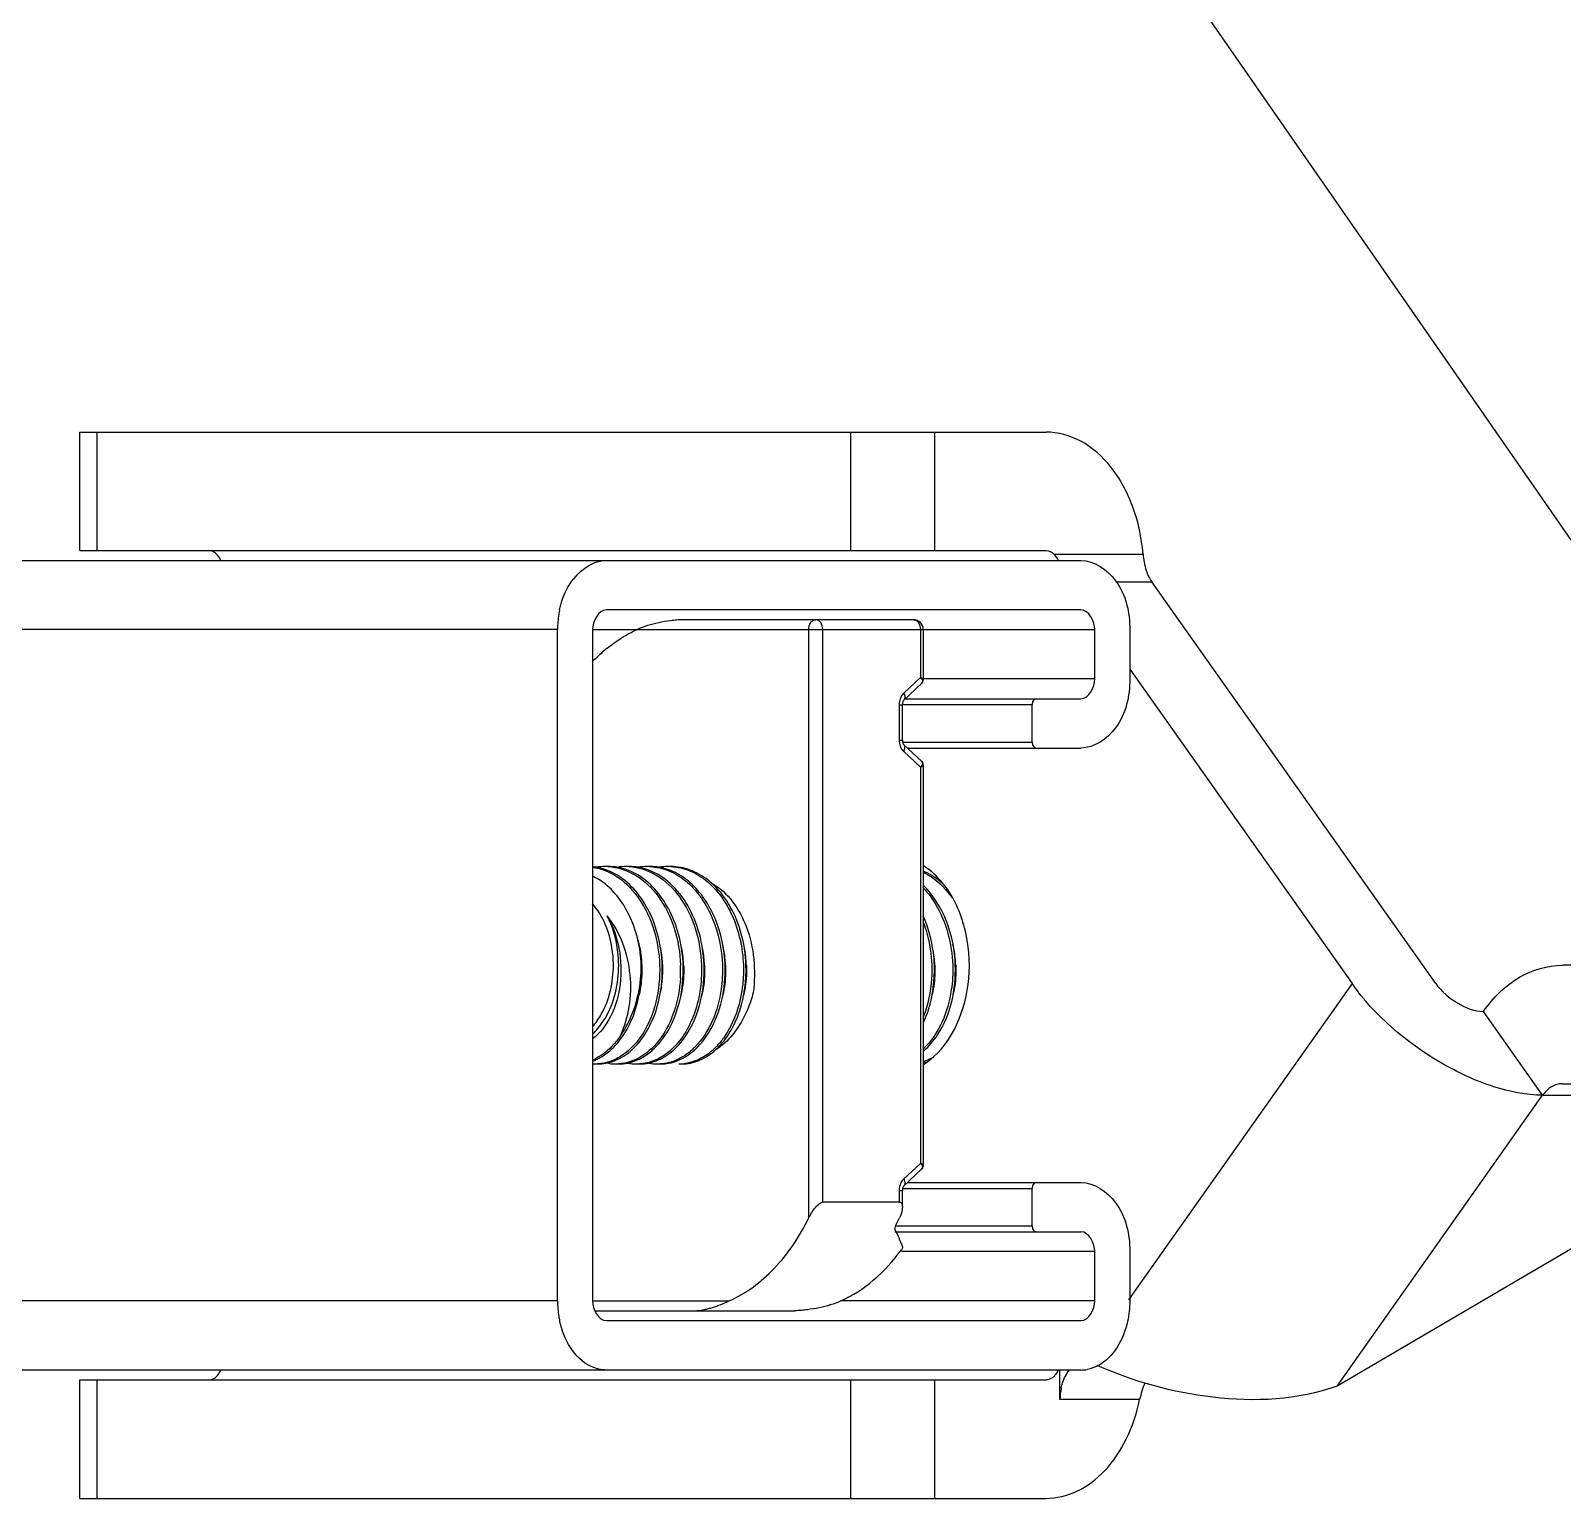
# Model space of a CAD drawing. Extents: x 1031190 to 1725648, y 733081 to 1571294.
# Drawn here: x 1168944 to 1169845, y 1251421 to 1252285 of the extents above; entities that cross this region are included whole.
import ezdxf

# ---------------------------------------------------------------- set-up
doc = ezdxf.new("R2010")
doc.units = 0
doc.header["$LTSCALE"] = 1000
doc.header["$MEASUREMENT"] = 0
doc.styles.get("Standard").update_dxf_attribs({"font": 'gbenor.shx', "bigfont": 'gbcbig.shx'})
doc.dimstyles.get("Standard").update_dxf_attribs({"dimtxt": 0.18, "dimasz": 0.18, "dimexe": 0.18, "dimexo": 0.0625, "dimgap": 0.09, "dimtad": 0, "dimtih": 1, "dimtoh": 1, "dimdec": 4, "dimzin": 0, "dimdsep": 46, "dimtxsty": 'Standard', "dimcen": 0.09, "dimadec": 0, "dimazin": 0, "dimtfac": 1, "dimtdec": 4, "dimtofl": 0, "dimtmove": 0, "dimatfit": 3, "dimfxl": 0, "dimtolj": 1, "dimtzin": 0, "dimarcsym": 0})

msp = doc.modelspace()

# ---------------------------------------------------------------- linework, layer by layer
at = {"linetype": 'Continuous'}
for p, q in [((1168972.54, 1252048.64), (1169541.28, 1252048.64)), ((1168972.54, 1251978.94), (1168972.54, 1252048.64)), ((1168982.74, 1251978.94), (1168982.74, 1252048.64)), ((1169426.28, 1252048.64), (1169426.28, 1251978.94)), ((1169475.57, 1252048.64), (1169475.57, 1251978.94)), ((1168972.54, 1251978.94), (1169541.28, 1251978.94)), ((1169545.88, 1251976.95), (1169598.37, 1251976.95)), ((1165752.13, 1251973.13), (1169561.81, 1251973.13)), ((1169582.38, 1251960.52), (1169603.59, 1251960.52)), ((1169770.66, 1251724.24), (1169603.59, 1251960.52)), ((1169561.81, 1251944.09), (1169282.54, 1251944.09)), ((1169253.8, 1251932.48), (1165723.38, 1251932.48)), ((1169253.8, 1251537.53), (1169253.8, 1251932.48)), ((1169274.33, 1251932.48), (1169570.03, 1251932.48)), ((1169274.33, 1251932.48), (1169274.33, 1251537.53)), ((1169463.25, 1251938.29), (1169327.72, 1251938.29)), ((1169401.64, 1251586.4), (1169401.64, 1251932.48)), ((1169409.86, 1251595.61), (1169409.86, 1251932.48)), ((1169467.35, 1251932.48), (1169467.35, 1251904.22)), ((1169469.05, 1251932.48), (1169469.05, 1251902.91)), ((1169570.03, 1251903.44), (1169570.03, 1251932.48)), ((1169590.56, 1251932.48), (1169590.56, 1251903.44)), ((1169457.59, 1251895.02), (1169467.35, 1251904.22)), ((1169590.56, 1251909.25), (1169721.38, 1251724.24)), ((1169457.47, 1251890.8), (1169468.19, 1251900.9)), ((1169570.03, 1251903.44), (1169469.05, 1251903.44)), ((1169455.03, 1251888.26), (1169456.73, 1251888.26)), ((1169455.03, 1251867.51), (1169455.03, 1251888.26)), ((1169456.73, 1251867.51), (1169456.73, 1251888.26)), ((1169457.47, 1251888.34), (1169533.06, 1251888.34)), ((1169458.56, 1251891.82), (1169561.81, 1251891.82)), ((1169533.06, 1251866.27), (1169533.06, 1251888.34)), ((1169455.03, 1251867.51), (1169456.73, 1251867.51)), ((1169456.73, 1251866.27), (1169533.06, 1251866.27)), ((1169468.19, 1251854.86), (1169457.47, 1251864.97)), ((1169467.35, 1251851.54), (1169457.59, 1251860.74)), ((1169459.79, 1251862.78), (1169561.81, 1251862.78)), ((1169467.35, 1251851.54), (1169467.35, 1251618.47)), ((1169469.05, 1251852.86), (1169469.05, 1251617.15)), ((1170121.57, 1251735.03), (1169845.17, 1251735.03)), ((1169721.38, 1251724.24), (1169589.76, 1251538.1)), ((1169833.56, 1251658.53), (1169798.71, 1251707.81)), ((1169348.67, 1251686.51), (1169348.59, 1251686.45)), ((1169469.07, 1251684.42), (1169469.16, 1251684.49)), ((1169845.17, 1251665.33), (1170452.19, 1251665.33)), ((1170004.66, 1251658.53), (1169712.57, 1251487.42)), ((1169712.57, 1251487.42), (1169833.56, 1251658.53)), ((1169833.56, 1251658.53), (1170004.66, 1251658.53)), ((1169457.47, 1251605.04), (1169468.19, 1251615.15)), ((1169457.59, 1251609.27), (1169467.35, 1251618.47)), ((1169459.79, 1251607.23), (1169561.81, 1251607.23)), ((1169455.03, 1251602.5), (1169456.73, 1251602.5)), ((1169455.03, 1251595.61), (1169455.03, 1251602.5)), ((1169456.73, 1251592.72), (1169456.73, 1251602.5)), ((1169457.47, 1251603.75), (1169533.06, 1251603.75)), ((1169533.06, 1251581.68), (1169533.06, 1251603.75)), ((1169455.03, 1251595.61), (1169409.86, 1251595.61)), ((1169452.65, 1251581.68), (1169533.06, 1251581.68)), ((1169452.32, 1251578.19), (1169561.81, 1251578.19)), ((1169570.03, 1251566.57), (1169456.15, 1251566.57)), ((1169570.03, 1251537.53), (1169570.03, 1251566.57)), ((1169590.56, 1251566.57), (1169590.56, 1251537.53)), ((1169253.8, 1251537.53), (1165723.38, 1251537.53)), ((1169274.33, 1251537.53), (1169354.88, 1251537.53)), ((1169570.03, 1251537.53), (1169420.59, 1251537.53)), ((1169275.53, 1251531.73), (1169393.43, 1251531.73)), ((1169282.54, 1251525.92), (1169561.81, 1251525.92)), ((1169561.81, 1251496.88), (1165752.13, 1251496.88)), ((1168972.54, 1251491.07), (1169541.28, 1251491.07)), ((1168972.54, 1251421.37), (1168972.54, 1251491.07)), ((1168982.74, 1251421.37), (1168982.74, 1251491.07)), ((1169426.28, 1251491.07), (1169426.28, 1251421.37)), ((1169475.57, 1251491.07), (1169475.57, 1251421.37)), ((1169549.49, 1251479.52), (1169549.49, 1251496.88)), ((1169596.39, 1251479.52), (1169549.49, 1251479.52)), ((1168972.54, 1251421.37), (1169541.28, 1251421.37))]:
    msp.add_line(p, q, dxfattribs=at)
for points in [[(1169468.19, 1251900.9), (1169468.66, 1251901.49), (1169469.01, 1251902.42), (1169469.05, 1251902.9)], [(1169535.53, 1251891.82), (1169534.3, 1251891.36), (1169533.39, 1251890.08), (1169533.06, 1251888.34)], [(1169533.06, 1251866.27), (1169533.39, 1251864.52), (1169534.3, 1251863.25), (1169535.53, 1251862.78)], [(1169469.05, 1251852.86), (1169469.01, 1251853.35), (1169468.66, 1251854.28), (1169468.19, 1251854.86)], [(1169468.19, 1251615.15), (1169468.66, 1251615.73), (1169469.01, 1251616.66), (1169469.05, 1251617.15)], [(1169535.53, 1251607.23), (1169534.3, 1251606.76), (1169533.39, 1251605.49), (1169533.06, 1251603.75)], [(1169533.06, 1251581.68), (1169533.39, 1251579.93), (1169534.3, 1251578.66), (1169535.53, 1251578.19)]]:
    msp.add_lwpolyline(points, dxfattribs=at)
for centre, radius, start, end in [((1169310.7, 1251932.5), 56.9, 170.87064, 180.01889), ((1169308.4, 1251932.84), 54.58, 168.03232, 170.84173), ((1169463.25, 1251932.48), 5.81, 0.0008, 89.99972), ((1169344.22, 1251846.69), 96.73, 132.24936, 136.35796), ((1169340.28, 1251850.99), 90.9, 129.09267, 132.23638), ((1169271.21, 1251760.74), 32.34, 80.37508, 84.44323), ((1169259.89, 1251756.18), 34.42, 63.57442, 65.08911), ((1169259.04, 1251754.55), 36.26, 56.53443, 63.52294), ((1169282.04, 1251760.91), 32.17, 90.0285, 99.76778), ((1169282.03, 1251761.22), 31.86, 87.25514, 89.99907), ((1169283.56, 1251760.92), 32.16, 80.37229, 89.97274), ((1169294.37, 1251760.91), 32.17, 90.02874, 99.77379), ((1169294.35, 1251761.23), 31.86, 87.2555, 89.99912), ((1169295.88, 1251760.93), 32.16, 80.44587, 89.97333), ((1169306.69, 1251760.91), 32.18, 90.02955, 99.84948), ((1169306.67, 1251761.23), 31.85, 87.2568, 89.99941), ((1169308.2, 1251760.92), 32.17, 80.2978, 89.97189), ((1169319.01, 1251760.92), 32.17, 90.02811, 99.70189), ((1169318.99, 1251761.23), 31.86, 87.25383, 89.99884), ((1169466.79, 1251761.15), 31.94, 85.2522, 85.93544), ((1169300.76, 1251749.88), 44.83, 48.9749, 50.15096), ((1169313.06, 1251749.85), 44.86, 48.90474, 50.15447), ((1169314.85, 1251750.14), 44.48, 48.58079, 51.70092), ((1169248.5, 1251732.49), 67.21, 10.3971, 11.15516), ((1169247.14, 1251732.26), 68.58, 2.29499, 10.37718), ((1169259.73, 1251732.29), 68.32, 2.62077, 12.14307), ((1169271.76, 1251732.26), 68.61, 2.30667, 10.33214), ((1169285.56, 1251732.5), 67.11, 9.97664, 12.39146), ((1169284.03, 1251732.25), 68.65, 2.30165, 9.96227), ((1169296.48, 1251732.27), 68.52, 2.29339, 11.01171), ((1169407.3, 1251732.26), 68.59, 2.30846, 10.50011), ((1169421.21, 1251732.53), 66.98, 10.0474, 12.84664), ((1169419.57, 1251732.25), 68.64, 2.30224, 10.03312), ((1169233.61, 1251732.24), 81.83, 356.57208, 1.93951), ((1169247.07, 1251732.24), 68.65, 356.95211, 2.31502), ((1169244.39, 1251732.24), 81.83, 356.57208, 1.93951), ((1169259.22, 1251732.24), 68.82, 2.30184, 2.64245), ((1169250.54, 1251731.96), 65.17, 347.82909, 355.90043), ((1169248.37, 1251732.18), 67.36, 355.84911, 356.93955), ((1169247.29, 1251720.01), 37.37, 316.50331, 319.95071), ((1169264.24, 1251706.43), 29.63, 289.98545, 294.67783), ((1169297, 1251713.13), 37.56, 307.16007, 312.10198), ((1169307.86, 1251714.78), 39.77, 312.06049, 313.66442), ((1169307.37, 1251715.29), 40.48, 313.66088, 314.05692), ((1169320.1, 1251714.86), 39.88, 312.4961, 313.72011), ((1169327.96, 1251715.71), 35.8, 302.20437, 303.45134), ((1169319.67, 1251715.31), 40.5, 313.71808, 314.14829), ((1169327.52, 1251716.37), 36.59, 303.45308, 305.15157), ((1169327.07, 1251717.02), 37.39, 305.3027, 306.16905), ((1169326.8, 1251717.38), 37.83, 306.16865, 306.77571), ((1169462.34, 1251704.84), 27.96, 283.89832, 290.65051), ((1169444.5, 1251713.53), 38.1, 310.33173, 310.91223), ((1169447.06, 1251711.92), 41.7, 302.00267, 307.72526), ((1169462.02, 1251705.74), 28.92, 290.62084, 291.41578), ((1169275.87, 1251703.26), 26.33, 266.6402, 273.31393), ((1169277.4, 1251703.54), 26.62, 270.03439, 280.59634), ((1169288.22, 1251703.7), 26.77, 257.1575, 269.93633), ((1169288.19, 1251703.24), 26.31, 269.99677, 273.32143), ((1169289.71, 1251703.62), 26.69, 270.04826, 281.64377), ((1169300.53, 1251703.63), 26.7, 258.19117, 269.94957), ((1169300.51, 1251703.26), 26.33, 270.00155, 273.31055), ((1169302.03, 1251703.61), 26.68, 270.04085, 281.77483), ((1169312.85, 1251703.6), 26.68, 258.29829, 269.95238), ((1169312.83, 1251703.32), 26.39, 269.99724, 273.3444), ((1169325.15, 1251703.32), 26.39, 270.00457, 273.34152), ((1169325.14, 1251703.42), 26.49, 273.34361, 276.91727), ((1169325.13, 1251703.54), 26.61, 276.91617, 277.91133), ((1169472.51, 1251703.9), 26.98, 262.60227, 264.14589), ((1169333.45, 1251645.84), 135.33, 331.73536, 333.94344), ((1169310.7, 1251537.52), 56.9, 179.98111, 189.12936), ((1169308.4, 1251537.18), 54.58, 189.15827, 191.96768), ((1169561.8, 1251517.38), 20.5, 270.03154, 280.61389), ((1169581.75, 1251479.54), 32.25, 167.77206, 180.04462)]:
    msp.add_arc(centre, radius, start, end, dxfattribs=at)
msp.add_ellipse((1169298.17, 1251658.71), major_axis=(-158.3, 118.39), ratio=0.292406, start_param=3.562723, end_param=3.670193, dxfattribs=at)
for points, knots in [([(1169598.37, 1251976.95), (1169597.57, 1251986.49), (1169593.72, 1252004.72), (1169581.26, 1252028.18), (1169563.31, 1252044.5), (1169548.31, 1252048.64), (1169541.28, 1252048.64)], [0, 0, 0, 0, 0.28821, 0.553531, 0.788229, 1, 1, 1, 1]), ([(1169055.54, 1251973.2), (1169055.19, 1251974.03), (1169053.77, 1251976.8), (1169050.68, 1251978.94), (1169048.45, 1251978.94)], [0, 0, 0, 0, 0.2888, 1, 1, 1, 1]), ([(1169255.01, 1251944.16), (1169255.86, 1251948.17), (1169259.82, 1251961.22), (1169272.8, 1251973.13), (1169282.54, 1251973.13)], [0, 0, 0, 0, 0.296451, 1, 1, 1, 1]), ([(1169561.81, 1251973.13), (1169569.66, 1251973.13), (1169586.76, 1251961.03), (1169590.56, 1251942.46), (1169590.56, 1251932.48)], [0, 0, 0, 0, 0.440233, 1, 1, 1, 1]), ([(1169282.96, 1251921.54), (1169284.34, 1251922.66), (1169289.84, 1251926.86), (1169295.87, 1251930.37), (1169300.56, 1251932.48)], [0, 0, 0, 0, 0.256773, 1, 1, 1, 1]), ([(1169327.72, 1251938.29), (1169326.43, 1251938.29), (1169323.95, 1251938.07), (1169319.13, 1251937.59), (1169311.22, 1251936.24), (1169304.63, 1251934.3), (1169300.56, 1251932.48)], [0, 0, 0, 0, 0.138161, 0.267841, 0.521134, 1, 1, 1, 1]), ([(1169401.64, 1251932.48), (1169401.64, 1251933.9), (1169402.17, 1251936.05), (1169404.04, 1251937.93), (1169405.21, 1251938.29), (1169405.75, 1251938.29)], [0, 0, 0, 0, 0.552527, 0.789194, 1, 1, 1, 1]), ([(1169409.86, 1251932.48), (1169409.86, 1251933.9), (1169409.33, 1251936.05), (1169407.46, 1251937.93), (1169406.29, 1251938.29), (1169405.75, 1251938.29)], [0, 0, 0, 0, 0.552515, 0.789179, 1, 1, 1, 1]), ([(1169463.25, 1251938.29), (1169463.79, 1251938.29), (1169464.96, 1251937.93), (1169466.82, 1251936.05), (1169467.35, 1251933.9), (1169467.35, 1251932.48)], [0, 0, 0, 0, 0.210821, 0.447485, 1, 1, 1, 1]), ([(1169469.05, 1251902.9), (1169469.05, 1251903.16), (1169468.4, 1251903.72), (1169467.79, 1251904.02), (1169467.35, 1251904.22)], [0, 0, 0, 0, 0.344146, 1, 1, 1, 1]), ([(1169467.35, 1251904.22), (1169467.63, 1251903.92), (1169468.08, 1251903.31), (1169468.64, 1251902.24), (1169468.54, 1251901.23), (1169468.19, 1251900.9)], [0, 0, 0, 0, 0.333929, 0.607776, 1, 1, 1, 1]), ([(1169455.62, 1251891.84), (1169455.73, 1251892.15), (1169456.2, 1251893.31), (1169456.92, 1251894.39), (1169457.59, 1251895.02)], [0, 0, 0, 0, 0.265871, 1, 1, 1, 1]), ([(1169457.59, 1251895.02), (1169457.73, 1251894.74), (1169458.13, 1251893.72), (1169458.28, 1251892.54), (1169458.06, 1251891.79)], [0, 0, 0, 0, 0.286288, 1, 1, 1, 1]), ([(1169590.56, 1251903.44), (1169590.56, 1251893.45), (1169586.76, 1251874.88), (1169569.66, 1251862.78), (1169561.81, 1251862.78)], [0, 0, 0, 0, 0.559767, 1, 1, 1, 1]), ([(1169457.47, 1251890.8), (1169457.27, 1251890.61), (1169456.89, 1251889.76), (1169456.73, 1251888.88), (1169456.73, 1251888.26)], [0, 0, 0, 0, 0.30582, 1, 1, 1, 1]), ([(1169456.12, 1251862.75), (1169455.94, 1251863.1), (1169455.3, 1251864.61), (1169455.03, 1251866.27), (1169455.03, 1251867.51)], [0, 0, 0, 0, 0.240525, 1, 1, 1, 1]), ([(1169456.73, 1251867.51), (1169456.73, 1251866.89), (1169456.89, 1251866), (1169457.27, 1251865.16), (1169457.47, 1251864.97)], [0, 0, 0, 0, 0.694252, 1, 1, 1, 1]), ([(1169458.17, 1251862.81), (1169458.19, 1251863.02), (1169458.19, 1251863.79), (1169457.87, 1251864.59), (1169457.47, 1251864.97)], [0, 0, 0, 0, 0.28225, 1, 1, 1, 1]), ([(1169457.59, 1251860.74), (1169457.68, 1251860.92), (1169457.96, 1251861.58), (1169458.14, 1251862.28), (1169458.17, 1251862.81)], [0, 0, 0, 0, 0.268193, 1, 1, 1, 1]), ([(1169468.19, 1251854.86), (1169468.54, 1251854.53), (1169468.64, 1251853.53), (1169468.08, 1251852.45), (1169467.63, 1251851.85), (1169467.35, 1251851.54)], [0, 0, 0, 0, 0.392224, 0.666072, 1, 1, 1, 1]), ([(1169467.35, 1251851.54), (1169467.79, 1251851.74), (1169468.4, 1251852.05), (1169469.05, 1251852.61), (1169469.05, 1251852.86)], [0, 0, 0, 0, 0.655854, 1, 1, 1, 1]), ([(1169274.35, 1251792.75), (1169279.69, 1251791.97), (1169290.62, 1251787.32), (1169303.14, 1251773.81), (1169311.42, 1251755.68), (1169313.62, 1251742.02), (1169313.86, 1251735.01)], [0, 0, 0, 0, 0.215505, 0.454836, 0.719949, 1, 1, 1, 1]), ([(1169283.55, 1251793.05), (1169289.14, 1251792.78), (1169300.89, 1251788.89), (1169314.52, 1251775.38), (1169323.54, 1251756.65), (1169325.93, 1251742.36), (1169326.18, 1251735.01)], [0, 0, 0, 0, 0.214467, 0.452313, 0.717875, 1, 1, 1, 1]), ([(1169315.4, 1251735.01), (1169315.21, 1251740.52), (1169313.74, 1251751.39), (1169306.99, 1251770.6), (1169297.12, 1251782.99), (1169289.03, 1251787.91)], [0, 0, 0, 0, 0.271371, 0.533962, 1, 1, 1, 1]), ([(1169295.87, 1251793.05), (1169301.46, 1251792.78), (1169313.21, 1251788.89), (1169326.85, 1251775.38), (1169335.86, 1251756.65), (1169338.25, 1251742.36), (1169338.5, 1251735.01)], [0, 0, 0, 0, 0.21447, 0.452312, 0.717875, 1, 1, 1, 1]), ([(1169327.72, 1251735.01), (1169327.53, 1251740.52), (1169326.06, 1251751.4), (1169319.31, 1251770.6), (1169309.44, 1251782.99), (1169301.34, 1251787.92)], [0, 0, 0, 0, 0.271375, 0.53397, 1, 1, 1, 1]), ([(1169340.04, 1251735.01), (1169339.83, 1251741.25), (1169338.03, 1251753.47), (1169331.34, 1251770.08), (1169321.19, 1251783.33), (1169312.14, 1251789.19), (1169307.48, 1251790.94)], [0, 0, 0, 0, 0.274983, 0.538444, 0.780702, 1, 1, 1, 1]), ([(1169308.19, 1251793.05), (1169311.97, 1251792.87), (1169319.72, 1251791.07), (1169326.41, 1251786.86), (1169329.49, 1251784.3)], [0, 0, 0, 0, 0.48565, 1, 1, 1, 1]), ([(1169331.89, 1251783.56), (1169329.23, 1251785.89), (1169323.52, 1251789.84), (1169316.9, 1251792.07), (1169313.62, 1251792.63)], [0, 0, 0, 0, 0.514229, 1, 1, 1, 1]), ([(1169320.52, 1251793.05), (1169324.29, 1251792.87), (1169332.04, 1251791.07), (1169338.73, 1251786.86), (1169341.8, 1251784.3)], [0, 0, 0, 0, 0.485653, 1, 1, 1, 1]), ([(1169342.42, 1251785.05), (1169339.24, 1251787.56), (1169332.31, 1251791.61), (1169324.37, 1251793.09), (1169320.53, 1251793.09)], [0, 0, 0, 0, 0.513461, 1, 1, 1, 1]), ([(1169469.06, 1251789.68), (1169470.71, 1251788.88), (1169477.39, 1251785.02), (1169482.89, 1251779.28), (1169486.26, 1251774.48)], [0, 0, 0, 0, 0.2375, 1, 1, 1, 1]), ([(1169481.61, 1251781.89), (1169480.71, 1251783.07), (1169477.09, 1251787.45), (1169472.72, 1251791.23), (1169469.17, 1251793.45)], [0, 0, 0, 0, 0.261524, 1, 1, 1, 1]), ([(1169481.61, 1251781.91), (1169481.04, 1251782.46), (1169478.78, 1251784.55), (1169476.3, 1251786.42), (1169474.35, 1251787.64)], [0, 0, 0, 0, 0.255821, 1, 1, 1, 1]), ([(1169303.08, 1251735.03), (1169302.65, 1251745.09), (1169298.51, 1251764.03), (1169286.41, 1251779.93), (1169279.03, 1251784.8)], [0, 0, 0, 0, 0.532671, 1, 1, 1, 1]), ([(1169330.19, 1251783.7), (1169336.63, 1251778.09), (1169346.89, 1251762.46), (1169350.5, 1251744.44), (1169350.82, 1251735.01)], [0, 0, 0, 0, 0.474878, 1, 1, 1, 1]), ([(1169352.36, 1251735.01), (1169352.04, 1251744.41), (1169348.45, 1251762.35), (1169338.28, 1251777.95), (1169331.89, 1251783.56)], [0, 0, 0, 0, 0.524911, 1, 1, 1, 1]), ([(1169342.55, 1251783.66), (1169343.41, 1251782.91), (1169346.84, 1251779.69), (1169349.79, 1251775.97), (1169351.74, 1251772.98)], [0, 0, 0, 0, 0.24222, 1, 1, 1, 1]), ([(1169357.17, 1251766.15), (1169356.34, 1251767.85), (1169352.89, 1251774.2), (1169348.28, 1251779.97), (1169344.28, 1251783.5)], [0, 0, 0, 0, 0.261995, 1, 1, 1, 1]), ([(1169344.45, 1251783.33), (1169354.12, 1251778.08), (1169364.94, 1251762.04), (1169370, 1251738.64), (1169369.81, 1251725.45), (1169368.92, 1251718.93)], [0, 0, 0, 0, 0.458247, 0.725794, 1, 1, 1, 1]), ([(1169469.1, 1251780.44), (1169471.74, 1251777.64), (1169481.59, 1251764.41), (1169485.92, 1251747.55), (1169486.35, 1251735.01)], [0, 0, 0, 0, 0.234346, 1, 1, 1, 1]), ([(1169487.89, 1251735.01), (1169487.59, 1251743.97), (1169484.27, 1251761.13), (1169475.01, 1251776.26), (1169469.14, 1251781.96)], [0, 0, 0, 0, 0.522651, 1, 1, 1, 1]), ([(1169472.58, 1251678.94), (1169486.69, 1251689.84), (1169498.17, 1251719.56), (1169495.15, 1251756.41), (1169487.2, 1251774.58), (1169481.61, 1251781.89)], [0, 0, 0, 0, 0.482028, 0.751377, 1, 1, 1, 1]), ([(1169286.65, 1251735.01), (1169286.65, 1251738.45), (1169285.66, 1251751.27), (1169280.62, 1251764.13), (1169274.38, 1251771.22)], [0, 0, 0, 0, 0.26712, 1, 1, 1, 1]), ([(1169351.74, 1251772.98), (1169353.5, 1251770.32), (1169359.89, 1251758.6), (1169362.8, 1251745.12), (1169363.14, 1251735.01)], [0, 0, 0, 0, 0.239817, 1, 1, 1, 1]), ([(1169282.97, 1251764.06), (1169286.36, 1251758.18), (1169291, 1251744.86), (1169291.64, 1251724.2), (1169286.47, 1251705.32), (1169278.87, 1251695.08), (1169274.36, 1251691.62)], [0, 0, 0, 0, 0.260662, 0.529454, 0.781926, 1, 1, 1, 1]), ([(1169291.02, 1251693.89), (1169293.45, 1251699.17), (1169296.83, 1251711), (1169297.47, 1251735.54), (1169290.85, 1251754.51), (1169282.97, 1251764.06)], [0, 0, 0, 0, 0.237444, 0.494066, 1, 1, 1, 1]), ([(1169289.77, 1251735.01), (1169289.77, 1251737.59), (1169289.21, 1251747.58), (1169286.42, 1251757.5), (1169282.97, 1251764.06)], [0, 0, 0, 0, 0.258787, 1, 1, 1, 1]), ([(1169364.68, 1251735.01), (1169364.59, 1251737.74), (1169363.7, 1251748.43), (1169360.68, 1251758.98), (1169357.17, 1251766.15)], [0, 0, 0, 0, 0.255492, 1, 1, 1, 1]), ([(1169475.57, 1251735.01), (1169475.48, 1251737.53), (1169474.69, 1251747.43), (1169472.08, 1251757.22), (1169469.07, 1251763.98)], [0, 0, 0, 0, 0.254579, 1, 1, 1, 1]), ([(1169469.2, 1251759.89), (1169469.92, 1251757.94), (1169472.54, 1251749.87), (1169473.81, 1251741.39), (1169474.03, 1251735.01)], [0, 0, 0, 0, 0.246186, 1, 1, 1, 1]), ([(1169300.65, 1251751.44), (1169301.04, 1251750.12), (1169302.45, 1251744.75), (1169303.18, 1251739.2), (1169303.35, 1251735.03)], [0, 0, 0, 0, 0.247978, 1, 1, 1, 1]), ([(1169274.38, 1251698.79), (1169276.36, 1251701.04), (1169283.74, 1251711.72), (1169286.65, 1251725.1), (1169286.65, 1251735.01)], [0, 0, 0, 0, 0.232041, 1, 1, 1, 1]), ([(1169275.9, 1251695.96), (1169278.13, 1251698.3), (1169286.49, 1251709.66), (1169289.77, 1251724.24), (1169289.77, 1251735.01)], [0, 0, 0, 0, 0.230765, 1, 1, 1, 1]), ([(1169313.86, 1251735.01), (1169314.1, 1251727.74), (1169312.73, 1251713.62), (1169305.34, 1251694.95), (1169294.91, 1251683.24), (1169285.03, 1251678.17), (1169279.9, 1251677.12), (1169277.39, 1251676.97)], [0, 0, 0, 0, 0.29127, 0.559748, 0.793564, 0.899144, 1, 1, 1, 1]), ([(1169291.02, 1251693.89), (1169292.98, 1251696.66), (1169300.19, 1251709.21), (1169303.08, 1251724), (1169303.08, 1251735.03)], [0, 0, 0, 0, 0.235642, 1, 1, 1, 1]), ([(1169292.05, 1251693.13), (1169293.97, 1251695.93), (1169301.01, 1251708.76), (1169303.46, 1251723.85), (1169303.08, 1251735.03)], [0, 0, 0, 0, 0.232823, 1, 1, 1, 1]), ([(1169303.35, 1251735.03), (1169303.41, 1251733.55), (1169303.46, 1251727.71), (1169302.76, 1251721.86), (1169301.79, 1251717.61)], [0, 0, 0, 0, 0.253883, 1, 1, 1, 1]), ([(1169309.96, 1251685.35), (1169312.93, 1251688.05), (1169324.32, 1251702.11), (1169328.19, 1251721.14), (1169327.72, 1251735.01)], [0, 0, 0, 0, 0.224451, 1, 1, 1, 1]), ([(1169338.5, 1251735.01), (1169338.84, 1251724.85), (1169336.15, 1251705.7), (1169325.44, 1251688.88), (1169318.57, 1251683.52)], [0, 0, 0, 0, 0.538365, 1, 1, 1, 1]), ([(1169322.19, 1251685.26), (1169325.17, 1251687.96), (1169336.62, 1251702.02), (1169340.51, 1251721.1), (1169340.04, 1251735.01)], [0, 0, 0, 0, 0.224342, 1, 1, 1, 1]), ([(1169327.99, 1251735), (1169328.05, 1251733.43), (1169328.09, 1251727.23), (1169327.28, 1251721.03), (1169326.18, 1251716.55)], [0, 0, 0, 0, 0.254333, 1, 1, 1, 1]), ([(1169350.82, 1251735.01), (1169350.98, 1251730.31), (1169350.13, 1251713.22), (1169343.38, 1251695.69), (1169334.59, 1251686.82)], [0, 0, 0, 0, 0.273251, 1, 1, 1, 1]), ([(1169335.52, 1251686.21), (1169338.35, 1251688.95), (1169349.14, 1251702.94), (1169352.82, 1251721.47), (1169352.36, 1251735.01)], [0, 0, 0, 0, 0.225526, 1, 1, 1, 1]), ([(1169340.31, 1251735.02), (1169340.37, 1251733.46), (1169340.41, 1251727.32), (1169339.63, 1251721.18), (1169338.55, 1251716.73)], [0, 0, 0, 0, 0.254251, 1, 1, 1, 1]), ([(1169352.63, 1251735.01), (1169352.69, 1251733.51), (1169352.74, 1251727.61), (1169352.02, 1251721.7), (1169351.03, 1251717.42)], [0, 0, 0, 0, 0.253963, 1, 1, 1, 1]), ([(1169363.14, 1251735.01), (1169363.27, 1251731.26), (1169362.79, 1251717.15), (1169358.5, 1251702.93), (1169352.84, 1251694.22)], [0, 0, 0, 0, 0.265033, 1, 1, 1, 1]), ([(1169357.94, 1251700.59), (1169359.15, 1251703.12), (1169363.48, 1251714.07), (1169364.98, 1251726.06), (1169364.68, 1251735.01)], [0, 0, 0, 0, 0.238711, 1, 1, 1, 1]), ([(1169364.95, 1251735.01), (1169365.01, 1251733.5), (1169365.06, 1251727.54), (1169364.32, 1251721.58), (1169363.31, 1251717.26)], [0, 0, 0, 0, 0.254029, 1, 1, 1, 1]), ([(1169486.35, 1251735.01), (1169486.51, 1251730.17), (1169485.61, 1251712.64), (1169478.42, 1251694.6), (1169469.11, 1251685.83)], [0, 0, 0, 0, 0.274679, 1, 1, 1, 1]), ([(1169474.03, 1251735.01), (1169474.11, 1251732.37), (1169473.97, 1251722.15), (1169471.88, 1251711.91), (1169469.12, 1251704.84)], [0, 0, 0, 0, 0.257702, 1, 1, 1, 1]), ([(1169469.18, 1251701.35), (1169470.33, 1251703.84), (1169474.44, 1251714.58), (1169475.86, 1251726.28), (1169475.57, 1251735.01)], [0, 0, 0, 0, 0.239221, 1, 1, 1, 1]), ([(1169469.45, 1251684.74), (1169472.52, 1251687.41), (1169484.36, 1251701.5), (1169488.37, 1251720.9), (1169487.89, 1251735.01)], [0, 0, 0, 0, 0.223674, 1, 1, 1, 1]), ([(1169475.84, 1251735.02), (1169475.9, 1251733.55), (1169475.94, 1251727.76), (1169475.26, 1251721.96), (1169474.31, 1251717.75)], [0, 0, 0, 0, 0.253826, 1, 1, 1, 1]), ([(1169488.16, 1251735.01), (1169488.21, 1251733.57), (1169488.27, 1251727.89), (1169487.61, 1251722.2), (1169486.7, 1251718.06)], [0, 0, 0, 0, 0.253702, 1, 1, 1, 1]), ([(1169798.71, 1251707.81), (1169804.35, 1251715.79), (1169817.78, 1251729.4), (1169836.47, 1251735.03), (1169845.17, 1251735.03)], [0, 0, 0, 0, 0.528923, 1, 1, 1, 1]), ([(1169288.94, 1251679.51), (1169292.64, 1251681.21), (1169299.76, 1251686.43), (1169307.83, 1251697.64), (1169313.33, 1251711.66), (1169314.98, 1251721.99), (1169315.3, 1251727.34)], [0, 0, 0, 0, 0.214288, 0.453771, 0.717963, 1, 1, 1, 1]), ([(1169326.08, 1251727.34), (1169325.69, 1251720.82), (1169323.43, 1251708.35), (1169315.61, 1251692.15), (1169304.17, 1251680.62), (1169294.36, 1251677.24), (1169289.71, 1251676.97)], [0, 0, 0, 0, 0.291869, 0.558505, 0.79223, 1, 1, 1, 1]), ([(1169833.56, 1251658.53), (1169823.85, 1251658.53), (1169802.68, 1251662.93), (1169762.37, 1251681.84), (1169734.82, 1251705.24), (1169721.38, 1251724.24)], [0, 0, 0, 0, 0.218267, 0.476674, 1, 1, 1, 1]), ([(1169770.66, 1251724.24), (1169774.02, 1251719.49), (1169782.66, 1251712.18), (1169793.45, 1251707.81), (1169798.71, 1251707.81)], [0, 0, 0, 0, 0.525314, 1, 1, 1, 1]), ([(1169368.92, 1251718.93), (1169368.07, 1251715.62), (1169364.18, 1251703.71), (1169356.78, 1251692.56), (1169349.46, 1251687.08)], [0, 0, 0, 0, 0.272049, 1, 1, 1, 1]), ([(1169347.88, 1251686.25), (1169348.88, 1251687.22), (1169352.87, 1251691.51), (1169356.01, 1251696.56), (1169357.94, 1251700.59)], [0, 0, 0, 0, 0.237637, 1, 1, 1, 1]), ([(1169291.02, 1251693.89), (1169289.9, 1251692.21), (1169285.44, 1251686.23), (1169279.35, 1251681.32), (1169274.33, 1251679.18)], [0, 0, 0, 0, 0.270045, 1, 1, 1, 1]), ([(1169285.32, 1251685.35), (1169285.94, 1251685.91), (1169288.4, 1251688.3), (1169290.57, 1251690.99), (1169292.05, 1251693.13)], [0, 0, 0, 0, 0.242115, 1, 1, 1, 1]), ([(1169352.84, 1251694.22), (1169352.39, 1251693.54), (1169350.61, 1251690.93), (1169348.57, 1251688.49), (1169346.92, 1251686.82)], [0, 0, 0, 0, 0.257465, 1, 1, 1, 1]), ([(1169276.61, 1251679.51), (1169277.38, 1251679.86), (1169280.5, 1251681.46), (1169283.36, 1251683.56), (1169285.32, 1251685.35)], [0, 0, 0, 0, 0.242283, 1, 1, 1, 1]), ([(1169301.26, 1251679.51), (1169302.03, 1251679.87), (1169305.15, 1251681.46), (1169308, 1251683.56), (1169309.96, 1251685.35)], [0, 0, 0, 0, 0.242295, 1, 1, 1, 1]), ([(1169318.57, 1251683.52), (1169316.14, 1251681.62), (1169310.9, 1251678.51), (1169304.94, 1251677.14), (1169302.03, 1251676.97)], [0, 0, 0, 0, 0.514497, 1, 1, 1, 1]), ([(1169307.48, 1251677.49), (1169308.55, 1251677.71), (1169312.91, 1251678.9), (1169316.96, 1251681.13), (1169319.69, 1251683.19)], [0, 0, 0, 0, 0.242284, 1, 1, 1, 1]), ([(1169326.98, 1251680.87), (1169325.99, 1251680.3), (1169322.05, 1251678.28), (1169317.64, 1251677.16), (1169314.37, 1251676.97)], [0, 0, 0, 0, 0.258417, 1, 1, 1, 1]), ([(1169314.38, 1251676.93), (1169315.56, 1251676.93), (1169320.39, 1251677.25), (1169325.09, 1251678.92), (1169328.26, 1251680.72)], [0, 0, 0, 0, 0.245448, 1, 1, 1, 1]), ([(1169326.69, 1251676.93), (1169330.3, 1251676.93), (1169337.85, 1251678.54), (1169344.18, 1251682.83), (1169347.04, 1251685.46)], [0, 0, 0, 0, 0.481421, 1, 1, 1, 1]), ([(1169334.59, 1251686.82), (1169334.01, 1251686.23), (1169331.67, 1251684), (1169329.05, 1251682.07), (1169326.98, 1251680.87)], [0, 0, 0, 0, 0.25833, 1, 1, 1, 1]), ([(1169328.26, 1251680.72), (1169328.81, 1251681.03), (1169331.01, 1251682.37), (1169333.06, 1251683.95), (1169334.5, 1251685.26)], [0, 0, 0, 0, 0.244047, 1, 1, 1, 1]), ([(1169342.75, 1251683.17), (1169341.69, 1251682.36), (1169337.46, 1251679.52), (1169332.52, 1251677.7), (1169328.79, 1251677.18)], [0, 0, 0, 0, 0.261685, 1, 1, 1, 1]), ([(1169845.17, 1251665.33), (1169844.09, 1251665.33), (1169839.48, 1251664.69), (1169835.59, 1251661.4), (1169833.56, 1251658.53)], [0, 0, 0, 0, 0.234763, 1, 1, 1, 1]), ([(1169469.05, 1251617.15), (1169469.05, 1251617.4), (1169468.4, 1251617.97), (1169467.79, 1251618.27), (1169467.35, 1251618.47)], [0, 0, 0, 0, 0.344146, 1, 1, 1, 1]), ([(1169467.35, 1251618.47), (1169467.63, 1251618.16), (1169468.08, 1251617.56), (1169468.64, 1251616.48), (1169468.54, 1251615.48), (1169468.19, 1251615.15)], [0, 0, 0, 0, 0.333929, 0.607776, 1, 1, 1, 1]), ([(1169455.03, 1251602.5), (1169455.03, 1251602.93), (1169455.12, 1251604.56), (1169455.57, 1251606.19), (1169456.12, 1251607.27)], [0, 0, 0, 0, 0.258297, 1, 1, 1, 1]), ([(1169458.17, 1251607.21), (1169458.19, 1251606.99), (1169458.19, 1251606.22), (1169457.87, 1251605.42), (1169457.47, 1251605.04)], [0, 0, 0, 0, 0.28225, 1, 1, 1, 1]), ([(1169457.59, 1251609.27), (1169457.68, 1251609.09), (1169457.96, 1251608.44), (1169458.14, 1251607.73), (1169458.17, 1251607.21)], [0, 0, 0, 0, 0.268193, 1, 1, 1, 1]), ([(1169561.81, 1251607.23), (1169569.66, 1251607.23), (1169586.76, 1251595.13), (1169590.56, 1251576.56), (1169590.56, 1251566.57)], [0, 0, 0, 0, 0.440233, 1, 1, 1, 1]), ([(1169457.47, 1251605.04), (1169457.27, 1251604.85), (1169456.89, 1251604.01), (1169456.73, 1251603.12), (1169456.73, 1251602.5)], [0, 0, 0, 0, 0.30582, 1, 1, 1, 1]), ([(1169401.64, 1251586.4), (1169402.59, 1251588.32), (1169404.33, 1251591.15), (1169407.05, 1251594.23), (1169408.9, 1251595.61), (1169409.86, 1251595.61)], [0, 0, 0, 0, 0.508644, 0.771516, 1, 1, 1, 1]), ([(1169455.03, 1251595.61), (1169455.33, 1251595.61), (1169455.94, 1251595.42), (1169456.65, 1251594.35), (1169456.73, 1251593.38), (1169456.73, 1251592.73)], [0, 0, 0, 0, 0.239055, 0.472377, 1, 1, 1, 1]), ([(1169456.73, 1251592.73), (1169456.73, 1251592.22), (1169456.53, 1251590.02), (1169455.77, 1251587.91), (1169455.03, 1251586.4)], [0, 0, 0, 0, 0.232638, 1, 1, 1, 1]), ([(1169354.88, 1251537.53), (1169364.72, 1251541.95), (1169383.55, 1251556.11), (1169396.33, 1251575.53), (1169401.64, 1251586.4)], [0, 0, 0, 0, 0.471513, 1, 1, 1, 1]), ([(1169452.65, 1251581.76), (1169452.56, 1251581.58), (1169452.29, 1251581), (1169452.12, 1251580.24), (1169452.32, 1251579.82)], [0, 0, 0, 0, 0.298769, 1, 1, 1, 1]), ([(1169420.59, 1251537.53), (1169427.45, 1251540.61), (1169440.78, 1251549.29), (1169451.36, 1251561.06), (1169456.15, 1251567.65)], [0, 0, 0, 0, 0.479966, 1, 1, 1, 1]), ([(1169456.79, 1251569.59), (1169456.84, 1251569.46), (1169456.87, 1251568.74), (1169456.48, 1251568.1), (1169456.15, 1251567.65)], [0, 0, 0, 0, 0.200734, 1, 1, 1, 1]), ([(1169335.93, 1251531.73), (1169335.41, 1251531.73), (1169338.42, 1251532.04), (1169339.52, 1251532.31), (1169342.13, 1251532.85), (1169344.44, 1251533.5), (1169346.94, 1251534.31), (1169350.44, 1251535.6), (1169353.08, 1251536.73), (1169354.88, 1251537.53)], [0, 0, 0, 0, 0.078745, 0.19228, 0.31189, 0.436571, 0.566746, 0.703259, 1, 1, 1, 1]), ([(1169420.59, 1251537.53), (1169416.52, 1251535.71), (1169409.93, 1251533.77), (1169402.02, 1251532.43), (1169397.2, 1251531.94), (1169394.71, 1251531.73), (1169393.43, 1251531.73)], [0, 0, 0, 0, 0.478872, 0.732167, 0.861849, 1, 1, 1, 1]), ([(1169590.56, 1251537.53), (1169590.56, 1251533.45), (1169589.16, 1251519.16), (1169581.03, 1251504.25), (1169571.8, 1251499.41)], [0, 0, 0, 0, 0.281355, 1, 1, 1, 1]), ([(1169282.54, 1251496.88), (1169279.45, 1251496.88), (1169265.33, 1251500.26), (1169257.27, 1251515.21), (1169255.01, 1251525.86)], [0, 0, 0, 0, 0.221136, 1, 1, 1, 1]), ([(1169712.57, 1251487.42), (1169689.54, 1251479.06), (1169639.52, 1251476.88), (1169592.86, 1251490.06), (1169571.36, 1251499.6)], [0, 0, 0, 0, 0.510211, 1, 1, 1, 1]), ([(1169048.45, 1251491.07), (1169049.17, 1251491.07), (1169052.35, 1251491.67), (1169054.61, 1251494.57), (1169055.54, 1251496.82)], [0, 0, 0, 0, 0.22722, 1, 1, 1, 1]), ([(1169548.37, 1251496.82), (1169548.02, 1251495.98), (1169546.6, 1251493.22), (1169543.51, 1251491.07), (1169541.28, 1251491.07)], [0, 0, 0, 0, 0.2888, 1, 1, 1, 1]), ([(1169550.22, 1251486.37), (1169550.44, 1251487.38), (1169551.47, 1251491.15), (1169553.28, 1251494.74), (1169555.09, 1251496.98)], [0, 0, 0, 0, 0.263866, 1, 1, 1, 1]), ([(1169541.28, 1251421.37), (1169547.47, 1251421.37), (1169560.54, 1251424.51), (1169577.09, 1251437.31), (1169589.69, 1251456.32), (1169594.7, 1251471.46), (1169596.39, 1251479.52)], [0, 0, 0, 0, 0.215862, 0.450689, 0.713102, 1, 1, 1, 1])]:
    msp.add_open_spline(points, degree=3, knots=knots, dxfattribs=at)
for points in [[(1169541.28, 1251978.94), (1169542.95, 1251978.94), (1169544.67, 1251978.1), (1169545.88, 1251976.95)], [(1169548.58, 1251973.2), (1169547.86, 1251974.56), (1169546.99, 1251975.88), (1169545.88, 1251976.95)], [(1169598.37, 1251976.95), (1169598.64, 1251973.69), (1169599.25, 1251970.44), (1169600.25, 1251967.33)], [(1169600.25, 1251967.33), (1169601.02, 1251964.92), (1169602.13, 1251962.58), (1169603.59, 1251960.52)], [(1169282.54, 1251944.09), (1169277.8, 1251944.09), (1169274.33, 1251937.22), (1169274.33, 1251932.48)], [(1169570.03, 1251932.48), (1169570.03, 1251937.22), (1169566.55, 1251944.09), (1169561.81, 1251944.09)], [(1169561.81, 1251891.82), (1169566.55, 1251891.82), (1169570.03, 1251898.7), (1169570.03, 1251903.44)], [(1169455.03, 1251888.26), (1169455.03, 1251889.47), (1169455.22, 1251890.69), (1169455.62, 1251891.84)], [(1169458.06, 1251891.79), (1169457.95, 1251891.42), (1169457.75, 1251891.06), (1169457.47, 1251890.8)], [(1169457.59, 1251860.74), (1169456.99, 1251861.31), (1169456.5, 1251862.01), (1169456.12, 1251862.75)], [(1169282.84, 1251790.94), (1169280.83, 1251791.7), (1169278.74, 1251792.27), (1169276.62, 1251792.63)], [(1169289.03, 1251787.91), (1169287.06, 1251789.11), (1169284.99, 1251790.13), (1169282.84, 1251790.94)], [(1169295.16, 1251790.94), (1169293.15, 1251791.7), (1169291.06, 1251792.27), (1169288.94, 1251792.63)], [(1169301.34, 1251787.92), (1169299.38, 1251789.11), (1169297.31, 1251790.13), (1169295.16, 1251790.94)], [(1169307.48, 1251790.94), (1169305.46, 1251791.71), (1169303.35, 1251792.28), (1169301.21, 1251792.64)], [(1169474.35, 1251787.64), (1169472.67, 1251788.69), (1169470.9, 1251789.62), (1169469.07, 1251790.4)], [(1169282.29, 1251677.38), (1169284.58, 1251677.81), (1169286.82, 1251678.54), (1169288.94, 1251679.51)], [(1169295.1, 1251677.48), (1169297.22, 1251677.91), (1169299.3, 1251678.61), (1169301.26, 1251679.51)], [(1169346.92, 1251686.82), (1169345.62, 1251685.51), (1169344.23, 1251684.28), (1169342.75, 1251683.17)], [(1169473.94, 1251680.37), (1169472.38, 1251679.54), (1169470.75, 1251678.83), (1169469.08, 1251678.28)], [(1169456.12, 1251607.27), (1169456.5, 1251608), (1169456.99, 1251608.7), (1169457.59, 1251609.27)], [(1169570.03, 1251566.57), (1169570.03, 1251571.32), (1169566.55, 1251578.19), (1169561.81, 1251578.19)], [(1169274.33, 1251537.53), (1169274.33, 1251532.79), (1169277.8, 1251525.92), (1169282.54, 1251525.92)], [(1169561.81, 1251525.92), (1169566.55, 1251525.92), (1169570.03, 1251532.79), (1169570.03, 1251537.53)], [(1169571.8, 1251499.41), (1169569.85, 1251498.39), (1169567.74, 1251497.63), (1169565.58, 1251497.23)], [(1169599.52, 1251489.32), (1169598.13, 1251486.19), (1169597.1, 1251482.87), (1169596.39, 1251479.52)]]:
    msp.add_open_spline(points, degree=3, dxfattribs=at)

# ---------------------------------------------------------------- leaders
msp.add_leader([(1170023.94, 1251735.03), (1169303.15, 1252773.38)], dimstyle='Standard', override={"dimgap": 20, "dimtad": 0})

doc.saveas('drawing.dxf')
